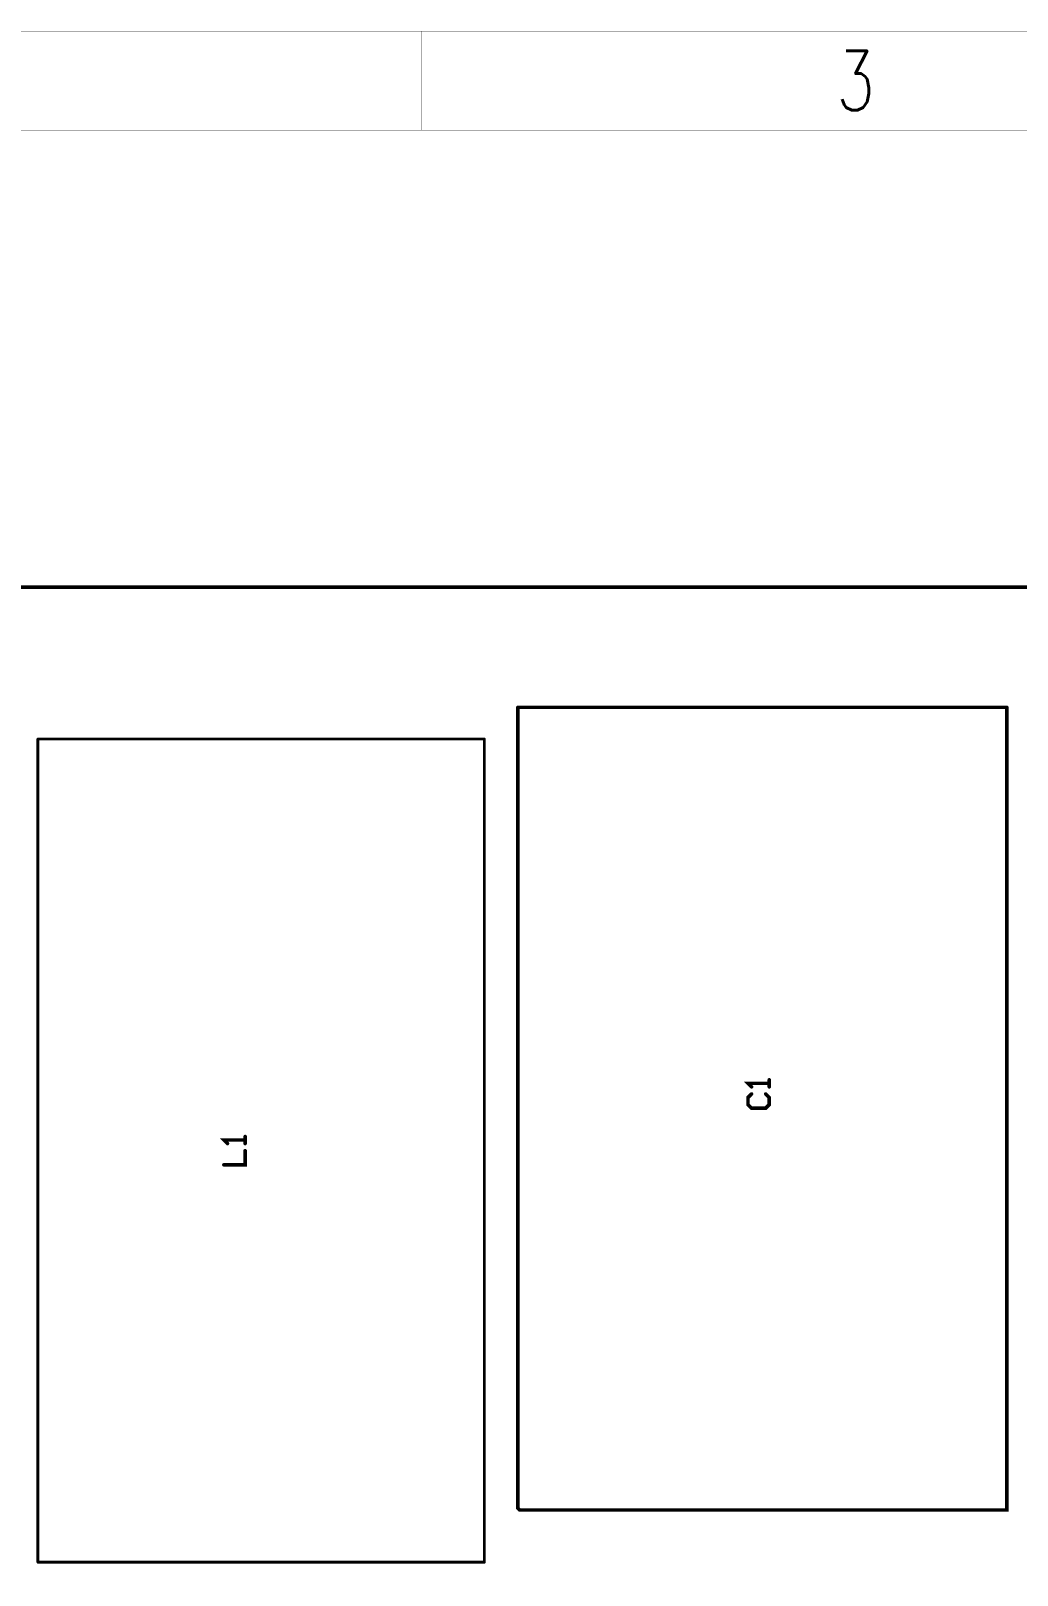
# Model space of a CAD drawing. Extents: x -4.2 to 14.8, y -3.5 to 8.8.
# Drawn here: x 6.525 to 9.308, y 4.412 to 8.77 of the extents above; entities that cross this region are included whole.
import ezdxf

# ---------------------------------------------------------------- set-up
doc = ezdxf.new("R2010")
doc.units = 0
for name, color, linetype in [('2D_LINE_00', 1, 'CONTINUOUS'), ('2D_LINE_01', 1, 'CONTINUOUS'), ('TEXT_01', 1, 'CONTINUOUS')]:
    doc.layers.add(name, color=color, linetype=linetype)
doc.styles.add('W0$0005', font='simplex', dxfattribs={"width": 0.75})

# ---------------------------------------------------------------- blocks, each defined once
blk = doc.blocks.new('SMOOTH_0$001')
at = {"const_width": 0.0005}
blk.add_lwpolyline([(-0.00025, 0, 1), (0.00025, 0, 1)], format="xyb", close=True, dxfattribs=at)
blk = doc.blocks.new('DRAWING_2911')
at = {"layer": '2D_LINE_01', "const_width": 0.001}
for points in [[(-18.3217, -0.5412), (0.6823, -0.5412), (0.6823, 11.7555), (-18.3217, 11.7555)], [(-18.0597, -0.2617), (0.3854, -0.2617), (0.3854, 11.476), (-18.0597, 11.476)]]:
    blk.add_lwpolyline(points, close=True, dxfattribs=at)
blk.add_lwpolyline([(-6.4442, 11.476), (-6.4442, 11.7555)], dxfattribs=at)
at = {"layer": '2D_LINE_01'}
for p in [(-6.4442, 11.7555), (-6.4442, 11.476)]:
    blk.add_blockref('SMOOTH_0$001', p, dxfattribs=at)
at = {"layer": 'TEXT_01', "style": 'W0$0005', "width": 0.75}
blk.add_text('3', height=0.1677, dxfattribs=at).set_placement((-5.2744, 11.5319))
blk = doc.blocks.new('SMOOTH_0$01')
at = {"const_width": 0.005}
blk.add_lwpolyline([(-0.0025, 0, 1), (0.0025, 0, 1)], format="xyb", close=True, dxfattribs=at)
blk = doc.blocks.new('DRAWING_3050')
at = {"layer": '2D_LINE_00', "const_width": 0.01}
blk.add_lwpolyline([(0, 0), (1.375, 0), (1.375, 2.265)], dxfattribs=at)
at = {"layer": '2D_LINE_00'}
for p in [(1.375, 2.265), (0, 0), (1.375, 0)]:
    blk.add_blockref('SMOOTH_0$01', p, dxfattribs=at)
blk = doc.blocks.new('DRAWING_3051')
at = {"layer": '2D_LINE_00', "const_width": 0.01}
blk.add_lwpolyline([(0, 0), (1.38, 0)], dxfattribs=at)
at = {"layer": '2D_LINE_00'}
for p in [(0, 0), (1.38, 0)]:
    blk.add_blockref('SMOOTH_0$01', p, dxfattribs=at)
blk = doc.blocks.new('DRAWING_3052')
at = {"layer": '2D_LINE_00', "const_width": 0.01}
blk.add_lwpolyline([(0, 0), (0, 2.26)], dxfattribs=at)
at = {"layer": '2D_LINE_00'}
for p in [(0, 2.26), (0, 0)]:
    blk.add_blockref('SMOOTH_0$01', p, dxfattribs=at)
blk = doc.blocks.new('DRAWING_3053')
at = {"layer": '2D_LINE_00', "const_width": 0.01}
blk.add_lwpolyline([(0, 0), (0.005, -0.005)], dxfattribs=at)
at = {"layer": '2D_LINE_00'}
for p in [(0, 0), (0.005, -0.005)]:
    blk.add_blockref('SMOOTH_0$01', p, dxfattribs=at)
blk = doc.blocks.new('DRAWING_3220')
at = {"layer": '2D_LINE_00', "const_width": 0.01}
blk.add_lwpolyline([(0, 0), (11.23, 0)], dxfattribs=at)
blk = doc.blocks.new('DRAWING_3277')
at = {"layer": '2D_LINE_00', "const_width": 0.01}
blk.add_lwpolyline([(0, 0), (0.05998, 0), (0.05998, 0.03999)], dxfattribs=at)
at = {"layer": '2D_LINE_00'}
for p in [(0.05998, 0.03999), (0, 0), (0.05998, 0)]:
    blk.add_blockref('SMOOTH_0$01', p, dxfattribs=at)
blk = doc.blocks.new('DRAWING_3278')
at = {"layer": '2D_LINE_00', "const_width": 0.01}
blk.add_lwpolyline([(0, 0), (0, 0.01999), (0, 0.01), (-0.05998, 0.01), (-0.04998, 0)], dxfattribs=at)
at = {"layer": '2D_LINE_00'}
for p in [(-0.05998, 0.01), (-0.04998, 0), (0, 0.01999), (0, 0.01), (0, 0)]:
    blk.add_blockref('SMOOTH_0$01', p, dxfattribs=at)
blk = doc.blocks.new('DRAWING_3317')
at = {"layer": '2D_LINE_00', "const_width": 0.01}
blk.add_lwpolyline([(0, 0), (-0.01, -0.01), (-0.01, -0.02999), (0, -0.03999), (0.03998, -0.03999), (0.04998, -0.02999), (0.04998, -0.01), (0.03998, 0)], dxfattribs=at)
at = {"layer": '2D_LINE_00'}
for p in [(0, 0), (0.03998, 0), (-0.01, -0.01), (-0.01, -0.02999), (0, -0.03999), (0.03998, -0.03999), (0.04998, -0.01), (0.04998, -0.02999)]:
    blk.add_blockref('SMOOTH_0$01', p, dxfattribs=at)
blk = doc.blocks.new('DRAWING_3318')
at = {"layer": '2D_LINE_00', "const_width": 0.01}
blk.add_lwpolyline([(0, 0), (0, 0.01999), (0, 0.01), (-0.05998, 0.01), (-0.04998, 0)], dxfattribs=at)
at = {"layer": '2D_LINE_00'}
for p in [(-0.05998, 0.01), (-0.04998, 0), (0, 0.01999), (0, 0.01), (0, 0)]:
    blk.add_blockref('SMOOTH_0$01', p, dxfattribs=at)
blk = doc.blocks.new('SMOOTH_0$00787')
at = {"const_width": 0.00393}
blk.add_lwpolyline([(-0.002, 0, 1), (0.002, 0, 1)], format="xyb", close=True, dxfattribs=at)
blk = doc.blocks.new('DRAWING_3486')
at = {"layer": '2D_LINE_00', "const_width": 0.00787}
blk.add_lwpolyline([(0, 0), (1.25984, 0)], dxfattribs=at)
at = {"layer": '2D_LINE_00'}
for p in [(0, 0), (1.25984, 0)]:
    blk.add_blockref('SMOOTH_0$00787', p, dxfattribs=at)
blk = doc.blocks.new('DRAWING_3487')
at = {"layer": '2D_LINE_00', "const_width": 0.00787}
blk.add_lwpolyline([(0, 0), (0, 2.32284)], dxfattribs=at)
at = {"layer": '2D_LINE_00'}
for p in [(0, 2.32284), (0, 0)]:
    blk.add_blockref('SMOOTH_0$00787', p, dxfattribs=at)
blk = doc.blocks.new('DRAWING_3488')
at = {"layer": '2D_LINE_00', "const_width": 0.00787}
blk.add_lwpolyline([(0, 0), (0, 2.32284)], dxfattribs=at)
at = {"layer": '2D_LINE_00'}
for p in [(0, 2.32284), (0, 0)]:
    blk.add_blockref('SMOOTH_0$00787', p, dxfattribs=at)
blk = doc.blocks.new('DRAWING_3489')
at = {"layer": '2D_LINE_00', "const_width": 0.00787}
blk.add_lwpolyline([(0, 0), (1.25984, 0)], dxfattribs=at)
at = {"layer": '2D_LINE_00'}
for p in [(0, 0), (1.25984, 0)]:
    blk.add_blockref('SMOOTH_0$00787', p, dxfattribs=at)

msp = doc.modelspace()

# ---------------------------------------------------------------- block references
for name, p in [('DRAWING_2911', (14.0731, -2.9862)), ('DRAWING_3220', (-0.235, 7.2)), ('DRAWING_3051', (7.8994, 6.8609)), ('DRAWING_3052', (7.8994, 4.6009)), ('DRAWING_3050', (7.9044, 4.5959)), ('DRAWING_3486', (6.5451, 6.7714)), ('DRAWING_3487', (6.5451, 4.4486)), ('DRAWING_3488', (7.8049, 4.4486)), ('DRAWING_3318', (8.609, 5.79)), ('DRAWING_3317', (8.559, 5.77)), ('DRAWING_3278', (7.13, 5.63)), ('DRAWING_3277', (7.07, 5.57)), ('DRAWING_3053', (7.8994, 4.6009)), ('DRAWING_3489', (6.5451, 4.4486))]:
    msp.add_blockref(name, p)

doc.saveas('drawing.dxf')
